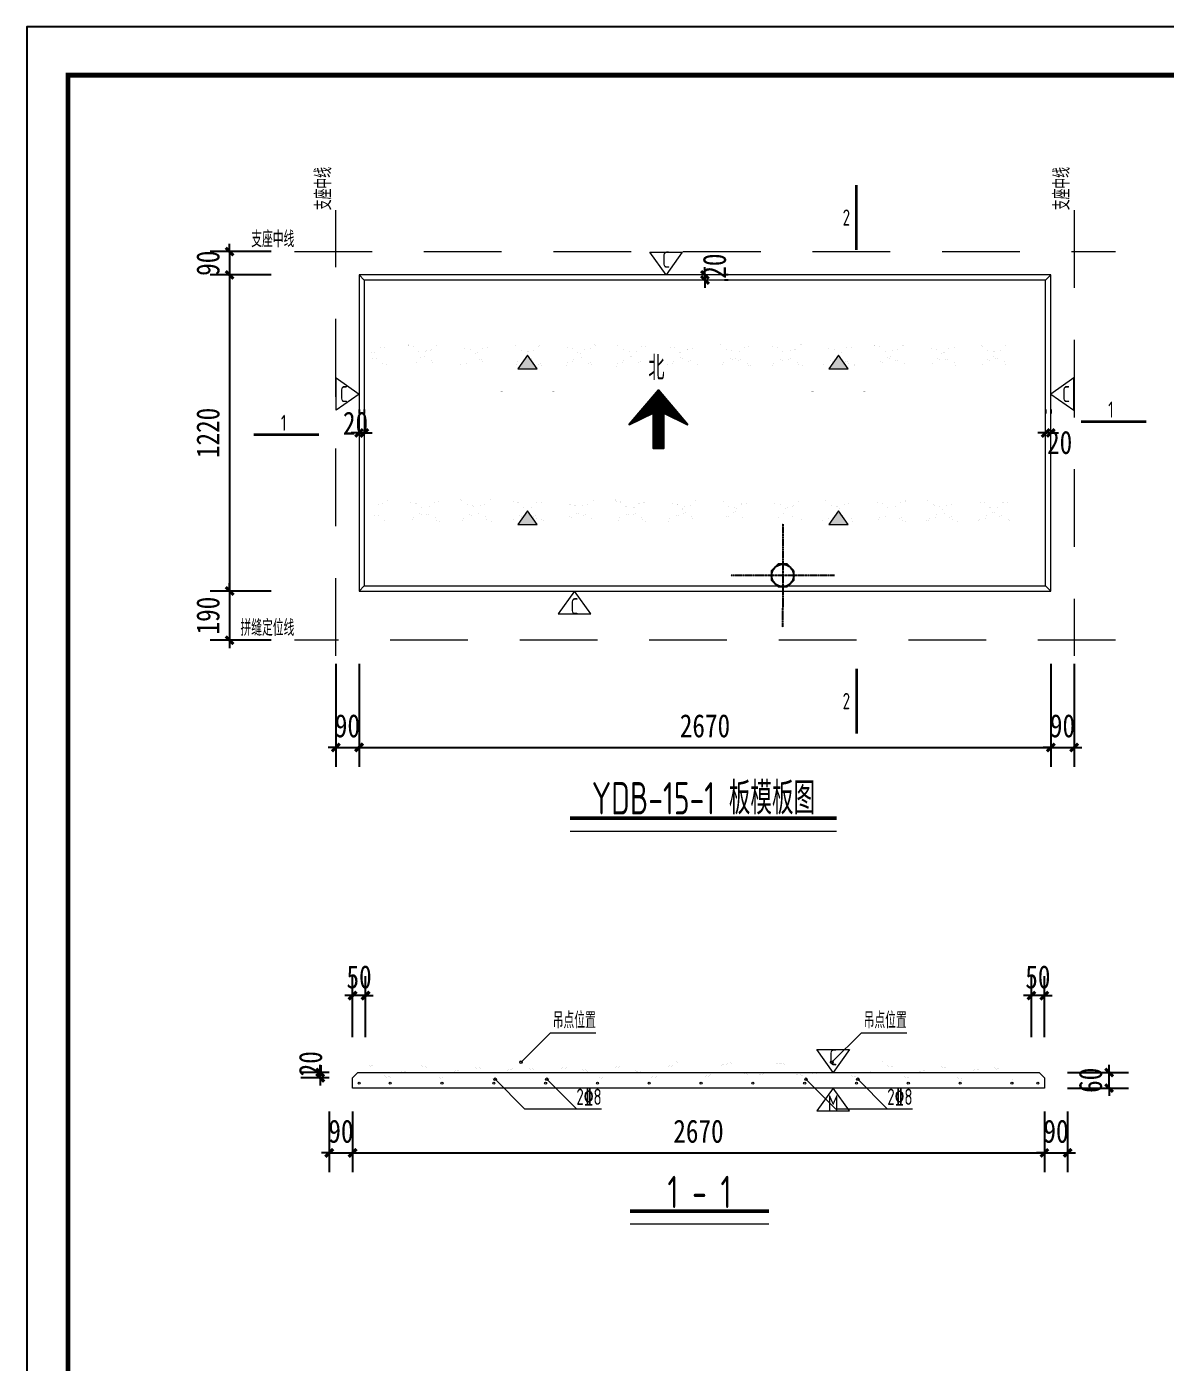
# Model space of a CAD drawing. Header units: millimetres. Extents: x 514 to 31055, y 121 to 26754.
# Drawn here: x 15320 to 19714, y 21600 to 26754 of the extents above; entities that cross this region are included whole.
import ezdxf
from ezdxf.enums import TextEntityAlignment as Align

# ---------------------------------------------------------------- set-up
doc = ezdxf.new("R2010")
doc.units = ezdxf.units.MM
doc.linetypes.add('DOTE', pattern=[2.42, 2, -0.2, 0.02, -0.2])
doc.linetypes.add('虚线', pattern=[500, 300, -200])
for name, color, linetype in [('000-86线盒详图', 7, 'Continuous'), ('a--r1', 92, 'Continuous'), ('PUB_DIM', 3, 'Continuous'), ('PUB_TITLE', 4, 'Continuous'), ('叠合板方向', 7, 'Continuous')]:
    doc.layers.add(name, color=color, linetype=linetype)
for name, color, linetype, lineweight in [('叠合板详图文字', 8, 'Continuous', 18), ('叠合板详图标注', 7, 'Continuous', 18), ('叠合板详图桁架筋', 6, 'Continuous', 35), ('叠合板详图边线', 4, 'Continuous', 18), ('叠合板详图钢筋', 1, 'Continuous', 35), ('拼缝定位线', 7, 'Continuous', 35), ('直线', 7, 'Continuous', 18), ('详图剖断线', 7, 'Continuous', 35)]:
    doc.layers.add(name, color=color, linetype=linetype, lineweight=lineweight)
doc.styles.add('样式 1', font='yjkeng.shx', dxfattribs={"width": 0.7, "height": 250, "bigfont": 'yjkchn.shx'})
doc.styles.add('黑体', font='simhei.ttf', dxfattribs={"width": 0.8})
doc.dimstyles.new('_TCH_ARCH&&30', dxfattribs={"dimtxt": 89.25, "dimasz": 30, "dimexe": 75, "dimexo": 90, "dimgap": 37.875, "dimtad": 1, "dimdec": 0, "dimzin": 0, "dimdsep": 46, "dimtxsty": '黑体', "dimblk": 'ARCHTICK', "dimcen": 0.09, "dimclrt": 7, "dimazin": 2, "dimtfac": 1, "dimtdec": 0, "dimtix": 1, "dimtmove": 2, "dimatfit": 3, "dimfxl": 30, "dimtolj": 1, "dimtzin": 0, "dimarcsym": 0})

# ---------------------------------------------------------------- blocks, each defined once
blk = doc.blocks.new('_ArchTick')
at = {"color": 0, "const_width": 0.4}
blk.add_lwpolyline([(-0.5, -0.5), (0.5, 0.5)], dxfattribs=at)
blk = doc.blocks.new('*D296')
at = {"layer": 'Defpoints', "color": 0, "transparency": 16777216}
for p in [(16352.5, 25886.4), (16102.5, 25796.4), (16352.5, 25796.4)]:
    blk.add_point(p, dxfattribs=at)
at = {"layer": 'PUB_DIM', "color": 0, "lineweight": -2, "transparency": 16777216}
for p, q in [((16262.5, 25886.4), (16027.5, 25886.4)), ((16102.5, 25886.4), (16102.5, 25916.4)), ((16102.5, 25886.4), (16102.5, 25796.4)), ((16262.5, 25796.4), (16027.5, 25796.4)), ((16102.5, 25796.4), (16102.5, 25766.4))]:
    blk.add_line(p, q, dxfattribs=at)
at = {"layer": 'PUB_DIM', "color": 0, "lineweight": -2, "transparency": 16777216, "xscale": 30, "yscale": 30, "zscale": 30}
for p, rotation in [((16102.5, 25886.4), 270), ((16102.5, 25796.4), 90)]:
    blk.add_blockref('_ArchTick', p, dxfattribs=dict(at, rotation=rotation))
at = {"layer": 'PUB_DIM', "color": 7, "transparency": 16777216, "insert": (16019.5, 25841.4), "char_height": 89.25, "attachment_point": 5, "rotation": 90, "style": '黑体'}
blk.add_mtext('\\A1;90', dxfattribs=at)
blk = doc.blocks.new('*D297')
at = {"layer": 'Defpoints', "color": 0, "transparency": 16777216}
for p in [(16352.5, 24576.4), (16102.5, 24386.4), (16352.5, 24386.4)]:
    blk.add_point(p, dxfattribs=at)
at = {"layer": 'PUB_DIM', "color": 0, "lineweight": -2, "transparency": 16777216}
for p, q in [((16102.5, 24576.4), (16102.5, 24606.4)), ((16262.5, 24576.4), (16027.5, 24576.4)), ((16102.5, 24576.4), (16102.5, 24386.4)), ((16262.5, 24386.4), (16027.5, 24386.4)), ((16102.5, 24386.4), (16102.5, 24356.4))]:
    blk.add_line(p, q, dxfattribs=at)
at = {"layer": 'PUB_DIM', "color": 0, "lineweight": -2, "transparency": 16777216, "xscale": 30, "yscale": 30, "zscale": 30}
for p, rotation in [((16102.5, 24576.4), 270), ((16102.5, 24386.4), 90)]:
    blk.add_blockref('_ArchTick', p, dxfattribs=dict(at, rotation=rotation))
at = {"layer": 'PUB_DIM', "color": 7, "transparency": 16777216, "insert": (16019.5, 24481.4), "char_height": 89.25, "attachment_point": 5, "rotation": 90, "style": '黑体'}
blk.add_mtext('\\A1;190', dxfattribs=at)
blk = doc.blocks.new('*D282')
at = {"layer": 'Defpoints', "color": 0, "transparency": 16777216}
for p in [(16602.5, 24385.2), (19272.5, 24385.2), (19272.5, 23972.7)]:
    blk.add_point(p, dxfattribs=at)
at = {"layer": 'PUB_DIM', "color": 0, "lineweight": -2, "transparency": 16777216}
for p, q in [((16602.5, 24295.2), (16602.5, 23897.7)), ((19272.5, 24295.2), (19272.5, 23897.7)), ((16602.5, 23972.7), (19272.5, 23972.7))]:
    blk.add_line(p, q, dxfattribs=at)
at = {"layer": 'PUB_DIM', "color": 0, "lineweight": -2, "transparency": 16777216, "xscale": 30, "yscale": 30, "zscale": 30, "rotation": 180}
blk.add_blockref('_ArchTick', (16602.5, 23972.7), dxfattribs=at)
at = {"layer": 'PUB_DIM', "color": 0, "lineweight": -2, "transparency": 16777216, "xscale": 30, "yscale": 30, "zscale": 30}
blk.add_blockref('_ArchTick', (19272.5, 23972.7), dxfattribs=at)
at = {"layer": 'PUB_DIM', "color": 7, "transparency": 16777216, "insert": (17937.5, 24055.7), "char_height": 89.25, "attachment_point": 5, "style": '黑体'}
blk.add_mtext('\\A1;2670', dxfattribs=at)
blk = doc.blocks.new('*D283')
at = {"layer": 'Defpoints', "color": 0, "transparency": 16777216}
for p in [(16352.5, 25796.4), (16102.5, 24576.4), (16352.5, 24576.4)]:
    blk.add_point(p, dxfattribs=at)
at = {"layer": 'PUB_DIM', "color": 0, "lineweight": -2, "transparency": 16777216}
for p, q in [((16262.5, 25796.4), (16027.5, 25796.4)), ((16102.5, 25796.4), (16102.5, 24576.4)), ((16262.5, 24576.4), (16027.5, 24576.4))]:
    blk.add_line(p, q, dxfattribs=at)
at = {"layer": 'PUB_DIM', "color": 0, "lineweight": -2, "transparency": 16777216, "xscale": 30, "yscale": 30, "zscale": 30}
for p, rotation in [((16102.5, 25796.4), 90), ((16102.5, 24576.4), 270)]:
    blk.add_blockref('_ArchTick', p, dxfattribs=dict(at, rotation=rotation))
at = {"layer": 'PUB_DIM', "color": 7, "transparency": 16777216, "insert": (16019.5, 25186.4), "char_height": 89.25, "attachment_point": 5, "rotation": 90, "style": '黑体'}
blk.add_mtext('\\A1;1220', dxfattribs=at)
blk = doc.blocks.new('*D284')
at = {"layer": 'Defpoints', "color": 0, "transparency": 16777216}
for p in [(17937.5, 25796.4), (17937.5, 25776.4), (17937.5, 25776.4)]:
    blk.add_point(p, dxfattribs=at)
at = {"layer": 'PUB_DIM', "color": 0, "lineweight": -2, "transparency": 16777216}
for p, q in [((17937.5, 25796.4), (17937.5, 25826.4)), ((17937.5, 25796.4), (17937.5, 25776.4)), ((17937.5, 25776.4), (17937.5, 25746.4)), ((18027.5, 25796.4), (18012.5, 25796.4)), ((18027.5, 25776.4), (18012.5, 25776.4))]:
    blk.add_line(p, q, dxfattribs=at)
at = {"layer": 'PUB_DIM', "color": 0, "lineweight": -2, "transparency": 16777216, "xscale": 30, "yscale": 30, "zscale": 30}
for p, rotation in [((17937.5, 25796.4), 270), ((17937.5, 25776.4), 90)]:
    blk.add_blockref('_ArchTick', p, dxfattribs=dict(at, rotation=rotation))
at = {"layer": 'PUB_DIM', "color": 7, "transparency": 16777216, "insert": (17974.5, 25830.3), "char_height": 89.25, "attachment_point": 5, "rotation": 90, "style": '黑体'}
blk.add_mtext('\\A1;20', dxfattribs=at)
blk = doc.blocks.new('*D285')
at = {"layer": 'Defpoints', "color": 0, "transparency": 16777216}
for p in [(16602.5, 25186.4), (16622.5, 25186.4), (16622.5, 25186.4)]:
    blk.add_point(p, dxfattribs=at)
at = {"layer": 'PUB_DIM', "color": 0, "lineweight": -2, "transparency": 16777216}
for p, q in [((16602.5, 25276.4), (16602.5, 25261.4)), ((16622.5, 25276.4), (16622.5, 25261.4)), ((16602.5, 25186.4), (16572.5, 25186.4)), ((16602.5, 25186.4), (16622.5, 25186.4)), ((16622.5, 25186.4), (16652.5, 25186.4))]:
    blk.add_line(p, q, dxfattribs=at)
at = {"layer": 'PUB_DIM', "color": 0, "lineweight": -2, "transparency": 16777216, "xscale": 30, "yscale": 30, "zscale": 30}
blk.add_blockref('_ArchTick', (16602.5, 25186.4), dxfattribs=at)
at = {"layer": 'PUB_DIM', "color": 0, "lineweight": -2, "transparency": 16777216, "xscale": 30, "yscale": 30, "zscale": 30, "rotation": 180}
blk.add_blockref('_ArchTick', (16622.5, 25186.4), dxfattribs=at)
at = {"layer": 'PUB_DIM', "color": 7, "transparency": 16777216, "insert": (16588.6, 25223.4), "char_height": 89.25, "attachment_point": 5, "style": '黑体'}
blk.add_mtext('\\A1;20', dxfattribs=at)
blk = doc.blocks.new('*D286')
at = {"layer": 'Defpoints', "color": 0, "transparency": 16777216}
for p in [(19252.5, 25186.4), (19252.5, 25186.4), (19272.5, 25186.4)]:
    blk.add_point(p, dxfattribs=at)
at = {"layer": 'PUB_DIM', "color": 0, "lineweight": -2, "transparency": 16777216}
for p, q in [((19252.5, 25276.4), (19252.5, 25261.4)), ((19272.5, 25276.4), (19272.5, 25261.4)), ((19252.5, 25186.4), (19222.5, 25186.4)), ((19272.5, 25186.4), (19252.5, 25186.4)), ((19272.5, 25186.4), (19302.5, 25186.4))]:
    blk.add_line(p, q, dxfattribs=at)
at = {"layer": 'PUB_DIM', "color": 0, "lineweight": -2, "transparency": 16777216, "xscale": 30, "yscale": 30, "zscale": 30}
blk.add_blockref('_ArchTick', (19252.5, 25186.4), dxfattribs=at)
at = {"layer": 'PUB_DIM', "color": 0, "lineweight": -2, "transparency": 16777216, "xscale": 30, "yscale": 30, "zscale": 30, "rotation": 180}
blk.add_blockref('_ArchTick', (19272.5, 25186.4), dxfattribs=at)
at = {"layer": 'PUB_DIM', "color": 7, "transparency": 16777216, "insert": (19306.4, 25149.3), "char_height": 89.25, "attachment_point": 5, "style": '黑体'}
blk.add_mtext('\\A1;20', dxfattribs=at)
blk = doc.blocks.new('*D287')
at = {"layer": 'Defpoints', "color": 0, "transparency": 16777216}
for p in [(16512.5, 24385.2), (16602.5, 24385.2), (16602.5, 23972.7)]:
    blk.add_point(p, dxfattribs=at)
at = {"layer": 'PUB_DIM', "color": 0, "lineweight": -2, "transparency": 16777216}
for p, q in [((16512.5, 24295.2), (16512.5, 23897.7)), ((16602.5, 24295.2), (16602.5, 23897.7)), ((16512.5, 23972.7), (16482.5, 23972.7)), ((16512.5, 23972.7), (16602.5, 23972.7)), ((16602.5, 23972.7), (16632.5, 23972.7))]:
    blk.add_line(p, q, dxfattribs=at)
at = {"layer": 'PUB_DIM', "color": 0, "lineweight": -2, "transparency": 16777216, "xscale": 30, "yscale": 30, "zscale": 30}
blk.add_blockref('_ArchTick', (16512.5, 23972.7), dxfattribs=at)
at = {"layer": 'PUB_DIM', "color": 0, "lineweight": -2, "transparency": 16777216, "xscale": 30, "yscale": 30, "zscale": 30, "rotation": 180}
blk.add_blockref('_ArchTick', (16602.5, 23972.7), dxfattribs=at)
at = {"layer": 'PUB_DIM', "color": 7, "transparency": 16777216, "insert": (16557.5, 24055.7), "char_height": 89.25, "attachment_point": 5, "style": '黑体'}
blk.add_mtext('\\A1;90', dxfattribs=at)
blk = doc.blocks.new('*D288')
at = {"layer": 'Defpoints', "color": 0, "transparency": 16777216}
for p in [(19272.5, 24385.2), (19362.5, 24385.2), (19362.5, 23972.7)]:
    blk.add_point(p, dxfattribs=at)
at = {"layer": 'PUB_DIM', "color": 0, "lineweight": -2, "transparency": 16777216}
for p, q in [((19272.5, 24295.2), (19272.5, 23897.7)), ((19362.5, 24295.2), (19362.5, 23897.7)), ((19272.5, 23972.7), (19242.5, 23972.7)), ((19272.5, 23972.7), (19362.5, 23972.7)), ((19362.5, 23972.7), (19392.5, 23972.7))]:
    blk.add_line(p, q, dxfattribs=at)
at = {"layer": 'PUB_DIM', "color": 0, "lineweight": -2, "transparency": 16777216, "xscale": 30, "yscale": 30, "zscale": 30}
blk.add_blockref('_ArchTick', (19272.5, 23972.7), dxfattribs=at)
at = {"layer": 'PUB_DIM', "color": 0, "lineweight": -2, "transparency": 16777216, "xscale": 30, "yscale": 30, "zscale": 30, "rotation": 180}
blk.add_blockref('_ArchTick', (19362.5, 23972.7), dxfattribs=at)
at = {"layer": 'PUB_DIM', "color": 7, "transparency": 16777216, "insert": (19317.5, 24055.7), "char_height": 89.25, "attachment_point": 5, "style": '黑体'}
blk.add_mtext('\\A1;90', dxfattribs=at)
blk = doc.blocks.new('*D289')
at = {"layer": 'Defpoints', "color": 0, "transparency": 16777216}
for p in [(16577.4, 22657.9), (19247.4, 22657.9), (19247.4, 22407.9)]:
    blk.add_point(p, dxfattribs=at)
at = {"layer": 'PUB_DIM', "color": 0, "lineweight": -2, "transparency": 16777216}
for p, q in [((16577.4, 22567.9), (16577.4, 22332.9)), ((19247.4, 22567.9), (19247.4, 22332.9)), ((16577.4, 22407.9), (19247.4, 22407.9))]:
    blk.add_line(p, q, dxfattribs=at)
at = {"layer": 'PUB_DIM', "color": 0, "lineweight": -2, "transparency": 16777216, "xscale": 30, "yscale": 30, "zscale": 30, "rotation": 180}
blk.add_blockref('_ArchTick', (16577.4, 22407.9), dxfattribs=at)
at = {"layer": 'PUB_DIM', "color": 0, "lineweight": -2, "transparency": 16777216, "xscale": 30, "yscale": 30, "zscale": 30}
blk.add_blockref('_ArchTick', (19247.4, 22407.9), dxfattribs=at)
at = {"layer": 'PUB_DIM', "color": 7, "transparency": 16777216, "insert": (17912.4, 22490.9), "char_height": 89.25, "attachment_point": 5, "style": '黑体'}
blk.add_mtext('\\A1;2670', dxfattribs=at)
blk = doc.blocks.new('*D290')
at = {"layer": 'Defpoints', "color": 0, "transparency": 16777216}
for p in [(19247.4, 22717.9), (19497.4, 22717.9), (19247.4, 22657.9)]:
    blk.add_point(p, dxfattribs=at)
at = {"layer": 'PUB_DIM', "color": 0, "lineweight": -2, "transparency": 16777216}
for p, q in [((19497.4, 22717.9), (19497.4, 22747.9)), ((19337.4, 22717.9), (19572.4, 22717.9)), ((19497.4, 22657.9), (19497.4, 22717.9)), ((19337.4, 22657.9), (19572.4, 22657.9)), ((19497.4, 22657.9), (19497.4, 22627.9))]:
    blk.add_line(p, q, dxfattribs=at)
at = {"layer": 'PUB_DIM', "color": 0, "lineweight": -2, "transparency": 16777216, "xscale": 30, "yscale": 30, "zscale": 30}
for p, rotation in [((19497.4, 22717.9), 270), ((19497.4, 22657.9), 90)]:
    blk.add_blockref('_ArchTick', p, dxfattribs=dict(at, rotation=rotation))
at = {"layer": 'PUB_DIM', "color": 7, "transparency": 16777216, "insert": (19425.8, 22687.9), "char_height": 89.25, "attachment_point": 5, "rotation": 90, "style": '黑体'}
blk.add_mtext('\\A1;60', dxfattribs=at)
blk = doc.blocks.new('*D291')
at = {"layer": 'Defpoints', "color": 0, "transparency": 16777216}
for p in [(16452.4, 22697.9), (16577.4, 22717.9), (16577.4, 22697.9)]:
    blk.add_point(p, dxfattribs=at)
at = {"layer": 'PUB_DIM', "color": 0, "lineweight": -2, "transparency": 16777216}
for p, q in [((16452.4, 22717.9), (16452.4, 22747.9)), ((16487.4, 22717.9), (16377.4, 22717.9)), ((16487.4, 22697.9), (16377.4, 22697.9)), ((16452.4, 22717.9), (16452.4, 22697.9)), ((16452.4, 22697.9), (16452.4, 22667.9))]:
    blk.add_line(p, q, dxfattribs=at)
at = {"layer": 'PUB_DIM', "color": 0, "lineweight": -2, "transparency": 16777216, "xscale": 30, "yscale": 30, "zscale": 30}
for p, rotation in [((16452.4, 22717.9), 270), ((16452.4, 22697.9), 90)]:
    blk.add_blockref('_ArchTick', p, dxfattribs=dict(at, rotation=rotation))
at = {"layer": 'PUB_DIM', "color": 7, "transparency": 16777216, "insert": (16415.3, 22751.8), "char_height": 89.25, "attachment_point": 5, "rotation": 90, "style": '黑体'}
blk.add_mtext('\\A1;20', dxfattribs=at)
blk = doc.blocks.new('*D292')
at = {"layer": 'Defpoints', "color": 0, "transparency": 16777216}
for p in [(16487.4, 22657.9), (16577.4, 22657.9), (16577.4, 22407.9)]:
    blk.add_point(p, dxfattribs=at)
at = {"layer": 'PUB_DIM', "color": 0, "lineweight": -2, "transparency": 16777216}
for p, q in [((16487.4, 22567.9), (16487.4, 22332.9)), ((16577.4, 22567.9), (16577.4, 22332.9)), ((16487.4, 22407.9), (16457.4, 22407.9)), ((16487.4, 22407.9), (16577.4, 22407.9)), ((16577.4, 22407.9), (16607.4, 22407.9))]:
    blk.add_line(p, q, dxfattribs=at)
at = {"layer": 'PUB_DIM', "color": 0, "lineweight": -2, "transparency": 16777216, "xscale": 30, "yscale": 30, "zscale": 30}
blk.add_blockref('_ArchTick', (16487.4, 22407.9), dxfattribs=at)
at = {"layer": 'PUB_DIM', "color": 0, "lineweight": -2, "transparency": 16777216, "xscale": 30, "yscale": 30, "zscale": 30, "rotation": 180}
blk.add_blockref('_ArchTick', (16577.4, 22407.9), dxfattribs=at)
at = {"layer": 'PUB_DIM', "color": 7, "transparency": 16777216, "insert": (16532.4, 22490.9), "char_height": 89.25, "attachment_point": 5, "style": '黑体'}
blk.add_mtext('\\A1;90', dxfattribs=at)
blk = doc.blocks.new('*D293')
at = {"layer": 'Defpoints', "color": 0, "transparency": 16777216}
for p in [(19247.4, 22657.9), (19337.4, 22657.9), (19337.4, 22407.9)]:
    blk.add_point(p, dxfattribs=at)
at = {"layer": 'PUB_DIM', "color": 0, "lineweight": -2, "transparency": 16777216}
for p, q in [((19247.4, 22567.9), (19247.4, 22332.9)), ((19337.4, 22567.9), (19337.4, 22332.9)), ((19247.4, 22407.9), (19217.4, 22407.9)), ((19247.4, 22407.9), (19337.4, 22407.9)), ((19337.4, 22407.9), (19367.4, 22407.9))]:
    blk.add_line(p, q, dxfattribs=at)
at = {"layer": 'PUB_DIM', "color": 0, "lineweight": -2, "transparency": 16777216, "xscale": 30, "yscale": 30, "zscale": 30}
blk.add_blockref('_ArchTick', (19247.4, 22407.9), dxfattribs=at)
at = {"layer": 'PUB_DIM', "color": 0, "lineweight": -2, "transparency": 16777216, "xscale": 30, "yscale": 30, "zscale": 30, "rotation": 180}
blk.add_blockref('_ArchTick', (19337.4, 22407.9), dxfattribs=at)
at = {"layer": 'PUB_DIM', "color": 7, "transparency": 16777216, "insert": (19292.4, 22490.9), "char_height": 89.25, "attachment_point": 5, "style": '黑体'}
blk.add_mtext('\\A1;90', dxfattribs=at)
blk = doc.blocks.new('*D294')
at = {"layer": 'Defpoints', "color": 0, "transparency": 16777216}
for p in [(16577.4, 23014.9), (16577.4, 22764.9), (16627.4, 22764.9)]:
    blk.add_point(p, dxfattribs=at)
at = {"layer": 'PUB_DIM', "color": 0, "lineweight": -2, "transparency": 16777216}
for p, q in [((16577.4, 22854.9), (16577.4, 23089.9)), ((16627.4, 22854.9), (16627.4, 23089.9)), ((16577.4, 23014.9), (16547.4, 23014.9)), ((16627.4, 23014.9), (16577.4, 23014.9)), ((16627.4, 23014.9), (16657.4, 23014.9))]:
    blk.add_line(p, q, dxfattribs=at)
at = {"layer": 'PUB_DIM', "color": 0, "lineweight": -2, "transparency": 16777216, "xscale": 30, "yscale": 30, "zscale": 30}
blk.add_blockref('_ArchTick', (16577.4, 23014.9), dxfattribs=at)
at = {"layer": 'PUB_DIM', "color": 0, "lineweight": -2, "transparency": 16777216, "xscale": 30, "yscale": 30, "zscale": 30, "rotation": 180}
blk.add_blockref('_ArchTick', (16627.4, 23014.9), dxfattribs=at)
at = {"layer": 'PUB_DIM', "color": 7, "transparency": 16777216, "insert": (16602.4, 23086.5), "char_height": 89.25, "attachment_point": 5, "style": '黑体'}
blk.add_mtext('\\A1;50', dxfattribs=at)
blk = doc.blocks.new('*D295')
at = {"layer": 'Defpoints', "color": 0, "transparency": 16777216}
for p in [(19197.4, 23014.9), (19197.4, 22764.9), (19247.4, 22764.9)]:
    blk.add_point(p, dxfattribs=at)
at = {"layer": 'PUB_DIM', "color": 0, "lineweight": -2, "transparency": 16777216}
for p, q in [((19197.4, 22854.9), (19197.4, 23089.9)), ((19247.4, 22854.9), (19247.4, 23089.9)), ((19197.4, 23014.9), (19167.4, 23014.9)), ((19247.4, 23014.9), (19197.4, 23014.9)), ((19247.4, 23014.9), (19277.4, 23014.9))]:
    blk.add_line(p, q, dxfattribs=at)
at = {"layer": 'PUB_DIM', "color": 0, "lineweight": -2, "transparency": 16777216, "xscale": 30, "yscale": 30, "zscale": 30}
blk.add_blockref('_ArchTick', (19197.4, 23014.9), dxfattribs=at)
at = {"layer": 'PUB_DIM', "color": 0, "lineweight": -2, "transparency": 16777216, "xscale": 30, "yscale": 30, "zscale": 30, "rotation": 180}
blk.add_blockref('_ArchTick', (19247.4, 23014.9), dxfattribs=at)
at = {"layer": 'PUB_DIM', "color": 7, "transparency": 16777216, "insert": (19222.4, 23086.5), "char_height": 89.25, "attachment_point": 5, "style": '黑体'}
blk.add_mtext('\\A1;50', dxfattribs=at)
blk = doc.blocks.new('A$C364B4FF9')
at = {"layer": 'PUB_TITLE'}
blk.add_lwpolyline([(-84100, 0), (0, 0), (0, 59400), (-84100, 59400)], close=True, dxfattribs=at)
at = {"layer": 'PUB_TITLE', "const_width": 100}
blk.add_lwpolyline([(-83250, 1000), (-1000, 1000), (-1000, 58400), (-83250, 58400)], close=True, dxfattribs=at)
blk = doc.blocks.new('dfkjvnf')
h = blk.add_hatch()
h.set_pattern_fill('ANSI37', color=3, scale=1.25)
h.set_pattern_definition([(45, (0, 0), (-1.403165019, 1.403165019), []), (135, (0, 0), (-1.403165019, -1.403165019), [])])
h.paths.add_polyline_path([(177216.7, 108065.5), (177216.7, 107929.1), (177257.5, 107929.1), (177257.5, 108065.5), (177349.4, 108020.3), (177237.1, 108153), (177124.8, 108020.3)])
at = {"layer": '叠合板方向'}
blk.add_lwpolyline([(177216.7, 108065.5), (177216.7, 107929.1), (177257.5, 107929.1), (177257.5, 108065.5), (177349.4, 108020.3), (177237.1, 108153), (177124.8, 108020.3), (177216.7, 108065.5)], dxfattribs=at)
at = {"layer": '叠合板详图标注', "linetype": 'Continuous', "style": '样式 1', "width": 0.7}
blk.add_text('北', height=93.8, dxfattribs=at).set_placement((177260.7, 108163.9), align=Align.BOTTOM_RIGHT)
blk = doc.blocks.new('34523543')
at = {"layer": '000-86线盒详图', "color": 5, "linetype": 'DOTE', "ltscale": 0.05}
for p, q in [((0, 200), (0, -200)), ((200, 0), (-200, 0))]:
    blk.add_line(p, q, dxfattribs=at)
at = {"layer": '000-86线盒详图', "color": 7}
blk.add_lwpolyline([(43, 17.8), (17.8, 43), (-17.8, 43), (-43, 17.8), (-43, -17.8), (-17.8, -43), (17.8, -43), (43, -17.8)], close=True, dxfattribs=at)
blk.add_circle((0, 0), 43, dxfattribs=at)

msp = doc.modelspace()

# ---------------------------------------------------------------- hatches: boundary and pattern name
at = {"layer": '叠合板详图钢筋', "lineweight": 18}
for points in [[(17252.5, 25486.4), (17215, 25433.3), (17290, 25433.3)], [(18452.5, 25486.4), (18415, 25433.3), (18490, 25433.3)], [(17252.5, 24886.4), (17215, 24833.3), (17290, 24833.3)], [(18452.5, 24886.4), (18415, 24833.3), (18490, 24833.3)]]:
    msp.add_hatch(color=8, dxfattribs=at).paths.add_polyline_path(points)

# ---------------------------------------------------------------- linework, layer by layer
at = {"layer": '叠合板详图文字', "color": 0, "lineweight": 50}
for p, q in [((17417.7, 23699.7), (18445.1, 23699.7)), ((17648.3, 22183.4), (18184.4, 22183.4))]:
    msp.add_line(p, q, dxfattribs=at)
at = {"layer": '叠合板详图文字', "color": 0, "lineweight": 18}
for p, q in [((17417.7, 23649.7), (18445.1, 23649.7)), ((17648.3, 22133.4), (18184.4, 22133.4))]:
    msp.add_line(p, q, dxfattribs=at)
at = {"layer": '叠合板详图标注'}
for points in [[(17787.5, 25796.4), (17725, 25884.7), (17850, 25884.7)], [(16602.5, 25336.4), (16514.1, 25273.9), (16514.1, 25398.9)], [(19272.5, 25336.4), (19360.8, 25273.9), (19360.8, 25398.9)], [(17433.9, 24576.4), (17371.4, 24488), (17496.4, 24488)], [(18432.4, 22717.9), (18369.9, 22806.3), (18494.9, 22806.3)], [(18432.4, 22657.9), (18369.9, 22569.6), (18494.9, 22569.6)]]:
    msp.add_lwpolyline(points, close=True, dxfattribs=at)
at = {"layer": '叠合板详图桁架筋', "color": 8, "lineweight": 35, "const_width": 0.045}
for points in [[(16651.1, 25498), (16711.1, 25529), (16713.8, 25523.7), (16653.8, 25492.7)], [(16793.8, 25529), (16852.5, 25498.8), (16911.1, 25529), (16913.8, 25523.7), (16852.5, 25492), (16791.1, 25523.7)], [(16993.8, 25529), (17052.5, 25498.8), (17111.1, 25529), (17113.8, 25523.7), (17052.5, 25492), (16991.1, 25523.7)], [(17193.8, 25529), (17252.5, 25498.8), (17311.1, 25529), (17313.8, 25523.7), (17252.5, 25492), (17191.1, 25523.7)], [(17393.8, 25529), (17452.5, 25498.8), (17511.1, 25529), (17513.8, 25523.7), (17452.5, 25492), (17391.1, 25523.7)], [(17593.8, 25529), (17652.5, 25498.8), (17711.1, 25529), (17713.8, 25523.7), (17652.5, 25492), (17591.1, 25523.7)], [(17793.8, 25529), (17852.5, 25498.8), (17911.1, 25529), (17913.8, 25523.7), (17852.5, 25492), (17791.1, 25523.7)], [(17993.8, 25529), (18052.5, 25498.8), (18111.1, 25529), (18113.8, 25523.7), (18052.5, 25492), (17991.1, 25523.7)], [(18193.8, 25529), (18252.5, 25498.8), (18311.1, 25529), (18313.8, 25523.7), (18252.5, 25492), (18191.1, 25523.7)], [(18393.8, 25529), (18452.5, 25498.8), (18511.1, 25529), (18513.8, 25523.7), (18452.5, 25492), (18391.1, 25523.7)], [(18593.8, 25529), (18652.5, 25498.8), (18711.1, 25529), (18713.8, 25523.7), (18652.5, 25492), (18591.1, 25523.7)], [(18793.8, 25529), (18852.5, 25498.8), (18911.1, 25529), (18913.8, 25523.7), (18852.5, 25492), (18791.1, 25523.7)], [(18993.8, 25529), (19052.5, 25498.8), (19111.1, 25529), (19113.8, 25523.7), (19052.5, 25492), (18991.1, 25523.7)], [(16653.8, 25480), (16713.8, 25449), (16711.1, 25443.7), (16651.1, 25474.7)], [(16652.5, 25490.4), (19222.5, 25490.4), (19222.5, 25482.4), (16652.5, 25482.4)], [(16791, 25449), (16852.5, 25482.8), (16913.9, 25449), (16911, 25443.7), (16852.5, 25476), (16793.9, 25443.7)], [(16991, 25449), (17052.5, 25482.8), (17113.9, 25449), (17111, 25443.7), (17052.5, 25476), (16993.9, 25443.7)], [(17191, 25449), (17252.5, 25482.8), (17313.9, 25449), (17311, 25443.7), (17252.5, 25476), (17193.9, 25443.7)], [(17391, 25449), (17452.5, 25482.8), (17513.9, 25449), (17511, 25443.7), (17452.5, 25476), (17393.9, 25443.7)], [(17591, 25449), (17652.5, 25482.8), (17713.9, 25449), (17711, 25443.7), (17652.5, 25476), (17593.9, 25443.7)], [(17791, 25449), (17852.5, 25482.8), (17913.9, 25449), (17911, 25443.7), (17852.5, 25476), (17793.9, 25443.7)], [(17991, 25449), (18052.5, 25482.8), (18113.9, 25449), (18111, 25443.7), (18052.5, 25476), (17993.9, 25443.7)], [(18191, 25449), (18252.5, 25482.8), (18313.9, 25449), (18311, 25443.7), (18252.5, 25476), (18193.9, 25443.7)], [(18391, 25449), (18452.5, 25482.8), (18513.9, 25449), (18511, 25443.7), (18452.5, 25476), (18393.9, 25443.7)], [(18591, 25449), (18652.5, 25482.8), (18713.9, 25449), (18711, 25443.7), (18652.5, 25476), (18593.9, 25443.7)], [(18791, 25449), (18852.5, 25482.8), (18913.9, 25449), (18911, 25443.7), (18852.5, 25476), (18793.9, 25443.7)], [(18991, 25449), (19052.5, 25482.8), (19113.9, 25449), (19111, 25443.7), (19052.5, 25476), (18993.9, 25443.7)], [(16651.1, 24898), (16711.1, 24929), (16713.8, 24923.7), (16653.8, 24892.7)], [(16793.8, 24929), (16852.5, 24898.8), (16911.1, 24929), (16913.8, 24923.7), (16852.5, 24892), (16791.1, 24923.7)], [(16993.8, 24929), (17052.5, 24898.8), (17111.1, 24929), (17113.8, 24923.7), (17052.5, 24892), (16991.1, 24923.7)], [(17193.8, 24929), (17252.5, 24898.8), (17311.1, 24929), (17313.8, 24923.7), (17252.5, 24892), (17191.1, 24923.7)], [(17393.8, 24929), (17452.5, 24898.8), (17511.1, 24929), (17513.8, 24923.7), (17452.5, 24892), (17391.1, 24923.7)], [(17593.8, 24929), (17652.5, 24898.8), (17711.1, 24929), (17713.8, 24923.7), (17652.5, 24892), (17591.1, 24923.7)], [(17793.8, 24929), (17852.5, 24898.8), (17911.1, 24929), (17913.8, 24923.7), (17852.5, 24892), (17791.1, 24923.7)], [(17993.8, 24929), (18052.5, 24898.8), (18111.1, 24929), (18113.8, 24923.7), (18052.5, 24892), (17991.1, 24923.7)], [(18193.8, 24929), (18252.5, 24898.8), (18311.1, 24929), (18313.8, 24923.7), (18252.5, 24892), (18191.1, 24923.7)], [(18393.8, 24929), (18452.5, 24898.8), (18511.1, 24929), (18513.8, 24923.7), (18452.5, 24892), (18391.1, 24923.7)], [(18593.8, 24929), (18652.5, 24898.8), (18711.1, 24929), (18713.8, 24923.7), (18652.5, 24892), (18591.1, 24923.7)], [(18793.8, 24929), (18852.5, 24898.8), (18911.1, 24929), (18913.8, 24923.7), (18852.5, 24892), (18791.1, 24923.7)], [(18993.8, 24929), (19052.5, 24898.8), (19111.1, 24929), (19113.8, 24923.7), (19052.5, 24892), (18991.1, 24923.7)], [(16653.8, 24880), (16713.8, 24849), (16711.1, 24843.7), (16651.1, 24874.7)], [(16652.5, 24890.4), (19222.5, 24890.4), (19222.5, 24882.4), (16652.5, 24882.4)], [(16791, 24849), (16852.5, 24882.8), (16913.9, 24849), (16911, 24843.7), (16852.5, 24876), (16793.9, 24843.7)], [(16991, 24849), (17052.5, 24882.8), (17113.9, 24849), (17111, 24843.7), (17052.5, 24876), (16993.9, 24843.7)], [(17191, 24849), (17252.5, 24882.8), (17313.9, 24849), (17311, 24843.7), (17252.5, 24876), (17193.9, 24843.7)], [(17391, 24849), (17452.5, 24882.8), (17513.9, 24849), (17511, 24843.7), (17452.5, 24876), (17393.9, 24843.7)], [(17591, 24849), (17652.5, 24882.8), (17713.9, 24849), (17711, 24843.7), (17652.5, 24876), (17593.9, 24843.7)], [(17791, 24849), (17852.5, 24882.8), (17913.9, 24849), (17911, 24843.7), (17852.5, 24876), (17793.9, 24843.7)], [(17991, 24849), (18052.5, 24882.8), (18113.9, 24849), (18111, 24843.7), (18052.5, 24876), (17993.9, 24843.7)], [(18191, 24849), (18252.5, 24882.8), (18313.9, 24849), (18311, 24843.7), (18252.5, 24876), (18193.9, 24843.7)], [(18391, 24849), (18452.5, 24882.8), (18513.9, 24849), (18511, 24843.7), (18452.5, 24876), (18393.9, 24843.7)], [(18591, 24849), (18652.5, 24882.8), (18713.9, 24849), (18711, 24843.7), (18652.5, 24876), (18593.9, 24843.7)], [(18791, 24849), (18852.5, 24882.8), (18913.9, 24849), (18911, 24843.7), (18852.5, 24876), (18793.9, 24843.7)], [(18991, 24849), (19052.5, 24882.8), (19113.9, 24849), (19111, 24843.7), (19052.5, 24876), (18993.9, 24843.7)], [(16629.1, 22760.4), (16727.4, 22695.5), (16827.4, 22761.5), (16927.4, 22695.5), (17027.4, 22761.5), (17127.4, 22695.5), (17227.4, 22761.5), (17327.4, 22695.5), (17427.4, 22761.5), (17527.4, 22695.5), (17627.4, 22761.5), (17727.4, 22695.5), (17827.4, 22761.5), (17927.4, 22695.5), (18027.4, 22761.5), (18127.4, 22695.5), (18227.4, 22761.5), (18327.4, 22695.5), (18427.4, 22761.5), (18527.4, 22695.5), (18627.4, 22761.5), (18727.4, 22695.5), (18827.4, 22761.5), (18927.4, 22695.5), (19027.4, 22761.5), (19129.1, 22694.4), (19125.7, 22689.4), (19027.4, 22754.3), (18927.4, 22688.3), (18827.4, 22754.3), (18727.4, 22688.3), (18627.4, 22754.3), (18527.4, 22688.3), (18427.4, 22754.3), (18327.4, 22688.3), (18227.4, 22754.3), (18127.4, 22688.3), (18027.4, 22754.3), (17927.4, 22688.3), (17827.4, 22754.3), (17727.4, 22688.3), (17627.4, 22754.3), (17527.4, 22688.3), (17427.4, 22754.3), (17327.4, 22688.3), (17227.4, 22754.3), (17127.4, 22688.3), (17027.4, 22754.3), (16927.4, 22688.3), (16827.4, 22754.3), (16727.4, 22688.3), (16625.7, 22755.4)], [(16627.4, 22768.9), (19197.4, 22768.9), (19197.4, 22760.9), (16627.4, 22760.9)], [(16627.4, 22688.9), (19197.4, 22688.9), (19197.4, 22680.9), (16627.4, 22680.9)]]:
    msp.add_lwpolyline(points, close=True, dxfattribs=at)
at = {"layer": '叠合板详图边线', "lineweight": 18}
for p, q in [((16602.5, 25796.4), (16622.5, 25776.4)), ((19272.5, 25796.4), (19252.5, 25776.4)), ((16602.5, 24576.4), (16622.5, 24596.4)), ((16602.5, 24576.4), (16622.5, 24596.4)), ((19272.5, 24576.4), (19252.5, 24596.4)), ((16577.4, 22697.9), (16597.4, 22717.9)), ((16577.4, 22657.9), (16577.4, 22697.9)), ((16597.4, 22717.9), (19227.4, 22717.9)), ((19227.4, 22717.9), (19247.4, 22697.9)), ((19247.4, 22697.9), (19247.4, 22657.9)), ((19247.4, 22657.9), (16577.4, 22657.9))]:
    msp.add_line(p, q, dxfattribs=at)
for points in [[(16602.5, 24576.4), (19272.5, 24576.4), (19272.5, 25796.4), (16602.5, 25796.4)], [(16622.5, 24596.4), (19252.5, 24596.4), (19252.5, 25776.4), (16622.5, 25776.4)]]:
    msp.add_lwpolyline(points, close=True, dxfattribs=at)
at = {"layer": '叠合板详图钢筋', "lineweight": 18, "const_width": 0.045}
for points in [[(16743.5, 25796.4), (16743.5, 25886.4), (16751.5, 25886.4), (16751.5, 25796.4)], [(16943.5, 25796.4), (16943.5, 25886.4), (16951.5, 25886.4), (16951.5, 25796.4)], [(17143.5, 25796.4), (17143.5, 25886.4), (17151.5, 25886.4), (17151.5, 25796.4)], [(17343.5, 25796.4), (17343.5, 25886.4), (17351.5, 25886.4), (17351.5, 25796.4)], [(17543.5, 25796.4), (17543.5, 25886.4), (17551.5, 25886.4), (17551.5, 25796.4)], [(17743.5, 25796.4), (17743.5, 25886.4), (17751.5, 25886.4), (17751.5, 25796.4)], [(17943.5, 25796.4), (17943.5, 25886.4), (17951.5, 25886.4), (17951.5, 25796.4)], [(18143.5, 25796.4), (18143.5, 25886.4), (18151.5, 25886.4), (18151.5, 25796.4)], [(18343.5, 25796.4), (18343.5, 25886.4), (18351.5, 25886.4), (18351.5, 25796.4)], [(18543.5, 25796.4), (18543.5, 25886.4), (18551.5, 25886.4), (18551.5, 25796.4)], [(18743.5, 25796.4), (18743.5, 25886.4), (18751.5, 25886.4), (18751.5, 25796.4)], [(18943.5, 25796.4), (18943.5, 25886.4), (18951.5, 25886.4), (18951.5, 25796.4)], [(19143.5, 25796.4), (19143.5, 25886.4), (19151.5, 25886.4), (19151.5, 25796.4)], [(16512.5, 25775.4), (16602.5, 25775.4), (16602.5, 25767.4), (16512.5, 25767.4)], [(19272.5, 25775.4), (19362.5, 25775.4), (19362.5, 25767.4), (19272.5, 25767.4)], [(16512.5, 24605.4), (16602.5, 24605.4), (16602.5, 24597.4), (16512.5, 24597.4)], [(19272.5, 24605.4), (19362.5, 24605.4), (19362.5, 24597.4), (19272.5, 24597.4)], [(16743.5, 24246.4), (16743.5, 24576.4), (16751.5, 24576.4), (16751.5, 24246.4)], [(16943.5, 24246.4), (16943.5, 24576.4), (16951.5, 24576.4), (16951.5, 24246.4)], [(17143.5, 24246.4), (17143.5, 24576.4), (17151.5, 24576.4), (17151.5, 24246.4)], [(17343.5, 24246.4), (17343.5, 24576.4), (17351.5, 24576.4), (17351.5, 24246.4)], [(17543.5, 24246.4), (17543.5, 24576.4), (17551.5, 24576.4), (17551.5, 24246.4)], [(17743.5, 24246.4), (17743.5, 24576.4), (17751.5, 24576.4), (17751.5, 24246.4)], [(17943.5, 24246.4), (17943.5, 24576.4), (17951.5, 24576.4), (17951.5, 24246.4)], [(18143.5, 24246.4), (18143.5, 24576.4), (18151.5, 24576.4), (18151.5, 24246.4)], [(18343.5, 24246.4), (18343.5, 24576.4), (18351.5, 24576.4), (18351.5, 24246.4)], [(18543.5, 24246.4), (18543.5, 24576.4), (18551.5, 24576.4), (18551.5, 24246.4)], [(18743.5, 24246.4), (18743.5, 24576.4), (18751.5, 24576.4), (18751.5, 24246.4)], [(18943.5, 24246.4), (18943.5, 24576.4), (18951.5, 24576.4), (18951.5, 24246.4)], [(19143.5, 24246.4), (19143.5, 24576.4), (19151.5, 24576.4), (19151.5, 24246.4)], [(16487.4, 22688.9), (16577.4, 22688.9), (16577.4, 22680.9), (16487.4, 22680.9)], [(19247.4, 22688.9), (19337.4, 22688.9), (19337.4, 22680.9), (19247.4, 22680.9)]]:
    msp.add_lwpolyline(points, close=True, dxfattribs=at)
for points in [[(16602.5, 25682.4), (16512.5, 25682.4), (16512.5, 25690.4), (16602.5, 25690.4)], [(19272.5, 25690.4), (19362.5, 25690.4), (19362.5, 25682.4), (19272.5, 25682.4)], [(16602.5, 25282.4), (16512.5, 25282.4), (16512.5, 25290.4), (16602.5, 25290.4)], [(19272.5, 25290.4), (19362.5, 25290.4), (19362.5, 25282.4), (19272.5, 25282.4)], [(16602.5, 25082.4), (16512.5, 25082.4), (16512.5, 25090.4), (16602.5, 25090.4)], [(19272.5, 25090.4), (19362.5, 25090.4), (19362.5, 25082.4), (19272.5, 25082.4)], [(16602.5, 24682.4), (16512.5, 24682.4), (16512.5, 24690.4), (16602.5, 24690.4)], [(19272.5, 24690.4), (19362.5, 24690.4), (19362.5, 24682.4), (19272.5, 24682.4)]]:
    msp.add_lwpolyline(points, dxfattribs=at)
at = {"layer": '叠合板详图钢筋', "color": 8, "lineweight": 18, "const_width": 0.045}
for points in [[(17148.5, 25346.4), (17148.5, 25626.4), (17156.5, 25626.4), (17156.5, 25346.4)], [(17348.5, 25346.4), (17348.5, 25626.4), (17356.5, 25626.4), (17356.5, 25346.4)], [(18348.5, 25346.4), (18348.5, 25626.4), (18356.5, 25626.4), (18356.5, 25346.4)], [(18548.5, 25346.4), (18548.5, 25626.4), (18556.5, 25626.4), (18556.5, 25346.4)], [(17148.5, 24746.4), (17148.5, 25026.4), (17156.5, 25026.4), (17156.5, 24746.4)], [(17348.5, 24746.4), (17348.5, 25026.4), (17356.5, 25026.4), (17356.5, 24746.4)], [(18348.5, 24746.4), (18348.5, 25026.4), (18356.5, 25026.4), (18356.5, 24746.4)], [(18548.5, 24746.4), (18548.5, 25026.4), (18556.5, 25026.4), (18556.5, 24746.4)]]:
    msp.add_lwpolyline(points, close=True, dxfattribs=at)
at = {"layer": '叠合板详图钢筋', "color": 8, "lineweight": 18}
for points in [[(17252.5, 25486.4), (17215, 25433.3), (17290, 25433.3)], [(18452.5, 25486.4), (18415, 25433.3), (18490, 25433.3)], [(17252.5, 24886.4), (17215, 24833.3), (17290, 24833.3)], [(18452.5, 24886.4), (18415, 24833.3), (18490, 24833.3)]]:
    msp.add_lwpolyline(points, close=True, dxfattribs=at)
at = {"layer": '叠合板详图钢筋', "lineweight": 18}
for centre, radius in [((17227.4, 22757.9), 5), ((18427.4, 22757.9), 5), ((16602.4, 22676.9), 4), ((16722.4, 22676.9), 4), ((16922.4, 22676.9), 4), ((17122.4, 22676.9), 4), ((17127.4, 22691.9), 5), ((17322.4, 22676.9), 4), ((17327.4, 22691.9), 5), ((17522.4, 22676.9), 4), ((17722.4, 22676.9), 4), ((17922.4, 22676.9), 4), ((18122.4, 22676.9), 4), ((18322.4, 22676.9), 4), ((18327.4, 22691.9), 5), ((18522.4, 22676.9), 4), ((18527.4, 22691.9), 5), ((18722.4, 22676.9), 4), ((18922.4, 22676.9), 4), ((19122.4, 22676.9), 4), ((19222.4, 22676.9), 4)]:
    msp.add_circle(centre, radius, dxfattribs=at)
at = {"layer": '拼缝定位线', "color": 8, "linetype": '虚线', "lineweight": 18}
for p, q in [((16512.5, 24326.4), (16512.5, 26046.4)), ((19362.5, 26046.4), (19362.5, 24326.4)), ((16352.5, 25886.4), (19522.5, 25886.4)), ((19522.5, 24386.4), (16352.5, 24386.4))]:
    msp.add_line(p, q, dxfattribs=at)
at = {"layer": '直线', "lineweight": 18}
for p, q in [((17327.4, 22691.9), (17441.1, 22578.2)), ((18527.4, 22691.9), (18641.1, 22578.2))]:
    msp.add_line(p, q, dxfattribs=at)
for points in [[(17227.4, 22757.9), (17341.1, 22871.7), (17516.1, 22871.7)], [(18427.4, 22757.9), (18541.1, 22871.7), (18716.1, 22871.7)], [(17127.4, 22691.9), (17241.1, 22578.2), (17538.7, 22578.2)], [(18327.4, 22691.9), (18441.1, 22578.2), (18738.7, 22578.2)]]:
    msp.add_lwpolyline(points, dxfattribs=at)
at = {"layer": '详图剖断线', "lineweight": 35}
for p, q in [((18522.5, 25892.7), (18522.5, 26142.7)), ((19389.8, 25230.4), (19639.8, 25230.4)), ((16446.8, 25179.3), (16196.8, 25179.3)), ((18522.5, 24276.6), (18522.5, 24026.6))]:
    msp.add_line(p, q, dxfattribs=at)

# ---------------------------------------------------------------- block references
msp.add_blockref('dfkjvnf', (-159479.4, -82801.8, 0))
at = {"layer": '000-86线盒详图', "rotation": 359.9471285613578}
msp.add_blockref('34523543', (18237.5, 24636.4), dxfattribs=at)
at = {"layer": 'a--r1', "xscale": 0.1871100000000001, "yscale": 0.1871100000000001, "zscale": 0.1871100000000001}
msp.add_blockref('A$C364B4FF9', (31055.5, 15640), dxfattribs=at)

# ---------------------------------------------------------------- texts
at = {"layer": '叠合板详图文字', "color": 0, "style": '样式 1', "width": 0.7}
for s, p in [('YDB-15-1 板模板图', (17931.4, 23714)), ('1 - 1', (17916.3, 22194.4))]:
    msp.add_text(s, height=125, dxfattribs=at).set_placement(p, align=Align.CENTER)
at = {"layer": '叠合板详图标注', "style": '样式 1', "width": 0.7}
for p in [(18497.5, 26017.7), (18497.5, 24151.6)]:
    msp.add_text('2', height=62.5, dxfattribs=at).set_placement(p, align=Align.MIDDLE_RIGHT)
for s, p in [('C', (17787.5, 25855.3)), ('C', (16543.6, 25336.4)), ('C', (19331.4, 25336.4)), ('C', (17433.9, 24517.5)), ('C', (18432.4, 22776.8)), ('M', (18432.4, 22599))]:
    msp.add_text(s, height=62.5, dxfattribs=at).set_placement(p, align=Align.MIDDLE_CENTER)
for p in [(19514.8, 25245.3), (16321.8, 25194.2)]:
    msp.add_text('1', height=62.5, dxfattribs=at).set_placement(p, align=Align.RIGHT)
at = {"layer": '拼缝定位线', "color": 8, "style": '样式 1', "width": 0.7}
for p in [(16495.6, 26046.4), (19345.6, 26046.4)]:
    msp.add_text('支座中线', height=62.5, rotation=90, dxfattribs=at).set_placement(p)
for s, p in [('支座中线', (16352.5, 25903.2)), ('拼缝定位线', (16352.5, 24403.2))]:
    msp.add_text(s, height=62.5, dxfattribs=at).set_placement(p, align=Align.RIGHT)
at = {"layer": '直线', "style": '样式 1', "width": 0.7}
for s, p in [('吊点位置', (17516.1, 22888.5)), ('吊点位置', (18716.1, 22888.5)), ('2%%1328', (17538.7, 22593.1)), ('2%%1328', (18738.7, 22593.1))]:
    msp.add_text(s, height=62.5, dxfattribs=at).set_placement(p, align=Align.RIGHT)

# ---------------------------------------------------------------- dimensions: what is measured, and where the dimension line sits
at = {"layer": 'PUB_DIM'}
for p1, p2, picture, middle in [((16352.5, 25886.4), (16352.5, 25796.4), '*D296', (16019.5, 25841.4)), ((16352.5, 24576.4), (16352.5, 24386.4), '*D297', (16019.5, 24481.4))]:
    dim = msp.add_aligned_dim(p1=p1, p2=p2, distance=-250, dimstyle='_TCH_ARCH&&30', dxfattribs=at)
    dim.commit()
    dim.dimension.update_dxf_attribs({"geometry": picture, "text_midpoint": middle})
for base, p1, p2, angle, text, picture, middle in [((17937.5, 25776.4), (17937.5, 25796.4), (17937.5, 25776.4), 270, '20', '*D284', (17974.5, 25830.3)), ((16622.5, 25186.4), (16602.5, 25186.4), (16622.5, 25186.4), 0, '20', '*D285', (16588.6, 25223.4)), ((19252.5, 25186.4), (19272.5, 25186.4), (19252.5, 25186.4), 180, '20', '*D286', (19306.4, 25149.3)), ((19497.4, 22717.9), (19247.4, 22657.9), (19247.4, 22717.9), 90, '60', '*D290', (19425.8, 22687.9))]:
    dim = msp.add_linear_dim(base=base, p1=p1, p2=p2, angle=angle, text=text, dimstyle='_TCH_ARCH&&30', dxfattribs=at)
    dim.commit()
    dim.dimension.update_dxf_attribs({"geometry": picture, "text_midpoint": middle, "dimtype": 161})
for p1, p2, distance, text, picture, middle in [((16352.5, 25796.4), (16352.5, 24576.4), -250, '1220', '*D283', (16019.5, 25186.4)), ((16512.5, 24385.2), (16602.5, 24385.2), -412.5, '90', '*D287', (16557.5, 24055.7)), ((16602.5, 24385.2), (19272.5, 24385.2), -412.5, '2670', '*D282', (17937.5, 24055.7)), ((19272.5, 24385.2), (19362.5, 24385.2), -412.5, '90', '*D288', (19317.5, 24055.7)), ((16487.4, 22657.9), (16577.4, 22657.9), -250, '90', '*D292', (16532.4, 22490.9)), ((16577.4, 22657.9), (19247.4, 22657.9), -250, '2670', '*D289', (17912.4, 22490.9)), ((19247.4, 22657.9), (19337.4, 22657.9), -250, '90', '*D293', (19292.4, 22490.9))]:
    dim = msp.add_aligned_dim(p1=p1, p2=p2, distance=distance, text=text, dimstyle='_TCH_ARCH&&30', dxfattribs=at)
    dim.commit()
    dim.dimension.update_dxf_attribs({"geometry": picture, "text_midpoint": middle})
for base, p1, p2, angle, picture, middle in [((16577.4, 23014.9), (16627.4, 22764.9), (16577.4, 22764.9), 180, '*D294', (16602.4, 23086.5)), ((19197.4, 23014.9), (19247.4, 22764.9), (19197.4, 22764.9), 180, '*D295', (19222.4, 23086.5)), ((16452.4, 22697.9), (16577.4, 22717.9), (16577.4, 22697.9), 270, '*D291', (16415.3, 22751.8))]:
    dim = msp.add_linear_dim(base=base, p1=p1, p2=p2, angle=angle, dimstyle='_TCH_ARCH&&30', dxfattribs=at)
    dim.commit()
    dim.dimension.update_dxf_attribs({"geometry": picture, "text_midpoint": middle, "dimtype": 161})

doc.saveas('drawing.dxf')
